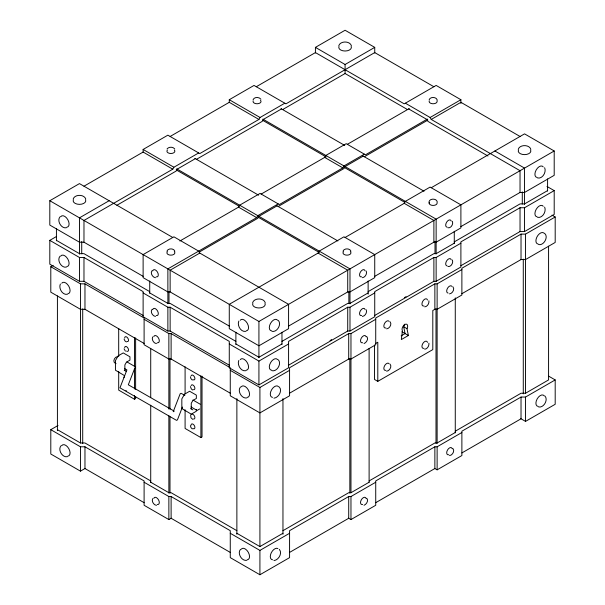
<?xml version="1.0" encoding="UTF-8"?>
<svg xmlns="http://www.w3.org/2000/svg" width="605" height="605" viewBox="0 0 605 605"><rect width="100%" height="100%" fill="white"/><g stroke="black" fill="none" stroke-linecap="round" stroke-linejoin="round"><path stroke-width="0.91" d="M123.995 377.55L124.244 376.597M73.16 199.098C74.642 194.107 84.292 194.107 85.774 199.098M166.897 251.226C167.835 248.065 173.945 248.065 174.883 251.226M253.049 99.825C254.017 96.785 259.212 96.815 260.899 99.228M252.625 302.704C254.1 297.721 263.757 297.721 265.232 302.704M338.777 45.746C340.252 40.754 349.909 40.754 351.392 45.746M342.974 251.226C343.912 248.065 350.023 248.065 350.96 251.226M429.134 99.825C430.208 96.104 438.315 96.891 437.113 101.459A3.993 2.307 0 0 1 432.598 103.742A3.993 2.307 0 0 1 429.27 100.861M518.235 149.352C519.718 144.368 529.375 144.368 530.85 149.352M135.27 366.857L128.313 384.78L173.885 410.946M182.423 407.052L177.454 419.855L176.562 420.369L119.964 387.828L126.914 369.912L124.592 368.574M60.356 284.025C58.375 288.245 62.444 295.376 67.367 294.287M152.626 336.947C151.462 339.571 153.625 343.315 156.483 343.617M152.626 498.679C151.462 501.311 153.625 505.054 156.483 505.356M190.643 414.932L190.946 417.76L192.783 419.386M238.824 321.081C236.85 325.301 240.919 332.432 245.842 331.343M238.824 360.451C236.85 364.671 240.919 371.795 245.842 370.714M401.16 335.843L405.078 333.582L403.671 326.738L403.996 326.057A3.993 2.307 -60 0 0 404.374 324.212M406.976 328.651L407.301 327.971A3.993 2.307 -60 0 0 404.858 324.492A3.993 2.307 -60 0 0 402.416 330.791L401.334 339.564L408.39 335.488L406.976 328.651L403.671 326.738M143.12 276.341L83.974 242.197L83.974 220.454L172.773 169.181L173.9 167.23L198.659 152.936M143.12 152.226L143.12 149.458L167.872 135.165L199.786 153.587L258.925 119.442L260.059 117.491L284.811 103.198M179.874 241.009L238.529 207.144L239.656 205.193L260.059 193.418L279.329 204.543L342.831 167.88L343.958 165.929L364.354 154.154M167.872 303.702L167.872 268.892L256.671 217.618L257.798 215.667L278.202 203.893M261.186 194.069L324.688 157.406L325.815 155.455L346.211 143.68L365.48 154.804L427.395 119.056M229.272 326.08L170.134 291.935L167.872 291.935L143.12 277.642L143.12 254.599L173.9 236.82L198.659 251.113L199.786 253.071L288.585 304.338L288.585 328.681L258.925 345.803L229.272 328.681L229.272 304.338L318.071 253.071L319.198 251.113L343.958 236.82L374.737 254.599L374.737 277.642L349.985 291.935L347.724 291.935L288.585 326.08M345.084 237.47L404.223 203.325L405.35 201.374L430.11 187.081L460.897 204.853L460.897 227.904L436.137 242.197L433.883 242.197L374.737 276.341M167.033 148.974C168.727 146.644 173.045 146.644 174.747 148.974M199.688 408.957L197.23 410.371M60.076 216.809C56.492 220.591 61.317 228.947 66.384 227.737M60.076 256.18C56.492 259.953 61.317 268.317 66.384 267.107M152.089 270.624C149.934 272.984 152.558 277.468 155.493 277.718M152.089 309.344C149.934 311.696 152.558 316.181 155.493 316.438M61.06 445.756C57.483 449.53 62.307 457.894 67.367 456.677M240.525 386.981C236.941 390.754 241.773 399.118 246.832 397.901M240.525 549.37C236.941 553.144 241.773 561.508 246.832 560.29M83.974 242.197L79.467 242.197L49.807 225.075L49.807 200.724L79.467 183.602L172.773 237.47M315.424 52.99L315.424 47.371L345.084 30.25L374.737 47.371L374.737 52.99M229.272 102.479L229.272 99.719L254.032 85.426L285.938 103.848L374.737 52.582L433.883 86.727M83.974 186.204L143.12 152.059L172.773 169.181M170.134 136.465L229.272 102.321L258.925 119.442M256.286 86.727L315.424 52.582L404.223 103.848L436.137 85.426L460.897 99.719L460.897 103.402M109.127 200.724L79.467 217.845L79.467 254.108M315.424 47.371L345.084 64.493L374.737 47.371M143.12 315.447L83.974 281.302L79.467 281.302L49.807 264.181L49.807 240.359L56.22 236.653M195.355 158.669L177.212 169.143L176.085 171.094L116.878 205.276M281.507 108.923L263.364 119.404L262.237 121.355L196.481 159.319M282.633 109.581L345.084 73.523L407.528 109.581M144.103 343.443L84.965 309.299L80.457 309.299L50.797 292.177L50.797 266.729L53.202 265.338M347.338 144.33L409.252 108.582M277.067 205.844L258.925 216.318L257.798 218.276L199.143 252.141M363.227 156.105L345.084 166.579L343.958 168.53L278.202 206.494M405.35 103.198L430.11 117.491L460.897 99.719M364.354 156.755L427.894 120.07M199.786 253.071L170.134 270.193L170.134 291.935M430.11 117.491L431.236 119.442L460.897 102.321L520.035 136.465M431.236 187.732L524.543 133.864L554.203 150.985L554.203 175.329L524.543 192.458L520.035 192.458L460.897 226.595M85.267 468.361L80.457 471.136L50.797 454.015L50.797 429.671L58.012 425.504M49.807 200.724L258.925 321.459L554.203 150.985M118.693 371.432L118.693 390.119L134.499 399.247L135.626 398.597L135.626 396.729M281.968 341.364L347.724 303.4L349.985 303.4L368.127 292.926M368.127 291.625L433.883 253.661L436.137 253.661L454.279 243.187M454.279 241.879L520.035 203.915L524.543 203.915L547.586 190.613M281.968 343.965L258.925 357.268L235.889 343.965M374.737 292.926L349.985 307.219L347.724 307.219L288.585 341.364L288.585 367.787L258.925 384.909L229.272 367.787L229.272 341.364L170.134 307.219L167.872 307.219L143.12 292.926M460.897 243.187L436.137 257.48L433.883 257.48L374.737 291.625L374.737 316.748L349.985 331.041L347.724 331.041L288.585 365.186M460.897 265.708L520.035 231.564L524.543 231.564L554.203 214.435L554.203 190.613L524.543 207.742L520.035 207.742L460.897 241.879L460.897 267.009L436.137 281.302L433.883 281.302L374.737 315.447M229.272 343.965L258.925 361.087L288.585 343.965M330.043 340.554L331.669 339.617M404.442 297.599L406.076 296.654M375.728 319.296L350.968 333.589L348.714 333.589L289.576 367.734L289.576 395.791L259.916 412.912L230.263 395.791L230.263 367.734M461.88 269.558L437.128 283.851L434.866 283.851L375.728 317.996L375.728 344.752L350.968 359.045L348.714 359.045L289.576 393.189M461.88 293.705L521.026 259.56L525.533 259.56L555.193 242.439L555.193 216.991L525.533 234.112L521.026 234.112L461.88 268.257L461.88 295.006L437.128 309.299L434.866 309.299L432.802 310.494L432.802 349.599L377.8 381.354L374.487 379.448L374.487 344.994M230.263 370.336L259.916 387.465L289.576 370.336M185.092 409.767L185.092 428.453L200.898 437.581L202.025 436.931L202.025 376.181M375.728 343.443L377.8 342.248L377.8 381.354M50.797 429.671L80.457 446.792L84.965 446.792L144.103 480.937L144.103 505.281L168.863 519.574L171.298 518.175M282.959 530.676L348.714 492.712L350.968 492.712L369.111 482.238M369.111 480.937L434.866 442.973L437.128 442.973L455.27 432.499M455.27 431.199L521.026 393.235L525.533 393.235L548.576 379.925L548.576 246.19M236.873 533.277L259.916 546.58L282.959 533.277M375.728 482.238L350.968 496.531L348.714 496.531L289.576 530.676L289.576 557.629L259.916 574.75L230.263 557.629L230.263 530.676L171.117 496.531L168.863 496.531L144.103 482.238M461.88 432.499L437.128 446.792L434.866 446.792L375.728 480.937L375.728 505.281L350.968 519.574L348.541 518.175M520.723 418.622L525.533 421.398L555.193 404.276L555.193 379.925L525.533 397.054L521.026 397.054L461.88 431.199L461.88 455.542L437.128 469.835L434.692 468.436M230.263 533.277L259.916 550.406L289.576 533.277M289.576 552.418L348.714 518.273L348.714 496.531M375.728 502.679L434.866 468.535L434.866 446.792M461.88 452.941L521.026 418.796L521.026 397.054M364.029 343.557C366.524 342.642 368.823 338.762 366.759 336.531M364.029 505.288C366.524 504.381 368.823 500.501 366.759 498.263M174.104 411.211L173.212 411.733L180.161 393.817L181.061 393.295L184.873 395.367M362.365 277.718C365.223 277.415 367.386 273.672 366.214 271.04M449.507 293.879C452.442 293.629 455.066 289.145 452.911 286.785M424.763 306.864C427.485 306.584 429.3 303.377 428.9 300.814M362.365 316.438C365.223 316.128 367.386 312.392 366.214 309.76M386.663 328.863C389.597 328.606 392.221 324.129 390.066 321.769M117.483 356.595C114.254 356.799 111.955 362.72 116.069 363.65M424.763 349.229C427.485 348.949 429.3 345.742 428.9 343.171M386.663 371.228C389.597 370.971 392.221 366.486 390.066 364.134M273.929 398.188C278.572 397.787 282.709 390.701 279.313 386.981M449.507 455.618C452.442 455.368 455.066 450.884 452.911 448.524M273.929 560.578C278.572 560.177 282.709 553.091 279.313 549.37M49.807 240.359L79.467 257.48L83.974 257.48L143.12 291.625L143.12 316.748L167.872 331.041L170.134 331.041L229.272 365.186M50.797 266.729L80.457 283.851L84.965 283.851L144.103 317.996L144.103 344.752L168.863 359.045L171.117 359.045L230.263 393.189M144.103 319.296L168.863 333.589L171.117 333.589L229.446 367.265M57.414 429.671L80.457 442.973L84.965 442.973L150.721 480.937M537.633 177.999C542.556 179.08 546.625 171.949 544.644 167.729M537.633 217.361C542.556 218.443 546.625 211.319 544.644 207.099M538.616 244.549C544.129 246.008 549.612 235.337 543.517 232.812A6.307 3.638 -60 0 0 536.824 237.183A6.307 3.638 -60 0 0 538.132 244.019M447.927 227.798C451.05 228.478 453.621 223.971 452.374 221.301M447.927 266.51C451.05 267.198 453.621 262.683 452.374 260.014M538.616 406.938C543.683 408.156 548.508 399.792 544.923 396.018M272.016 331.343C277.075 332.561 281.9 324.197 278.323 320.423M272.016 370.714C277.075 371.931 281.9 363.567 278.323 359.793M126.385 341.946L124.94 340.895L124.055 339.05M192.783 390.059L191.339 389L190.393 386.557M125.893 390.618L126.385 390.83M494.882 150.985L524.543 168.107L524.543 204.369M431.236 119.442L520.035 170.708L520.035 192.458M546.988 186.453L554.203 190.613M408.655 108.923L426.797 119.404L427.924 121.355L487.94 155.999M551.987 215.138L555.193 216.991M281 108.635L344.752 145.442M362.735 155.825L424.037 191.218M229.272 99.719L260.059 117.491M262.857 119.109L343.958 165.929M344.593 166.299L436.137 219.146L436.137 253.956M262.373 120.13L326.193 156.975M344.192 167.366L404.737 202.32M324.688 157.406L342.831 167.88M404.223 203.325L433.883 220.454L433.883 242.197M194.848 158.374L258.6 195.181M276.583 205.564L337.885 240.956M548.78 376.227L555.193 379.925M143.12 149.458L173.9 167.23M176.705 168.848L257.798 215.667M258.441 216.038L349.985 268.892L349.985 303.846M176.221 169.869L239.225 206.245M258.04 217.112L319.402 252.535M238.529 207.144L256.671 217.618M318.071 253.071L347.724 270.193L347.724 291.935M401.947 331.767L408.39 335.488M149.73 291.625L83.974 253.661L79.467 253.661L56.424 240.359M235.889 341.364L170.134 303.4L167.872 303.4L149.73 292.926M126.967 361.926L135.119 366.638M192.934 400.018L200.195 404.208M191.036 406.938L196.723 410.22M124.259 370.26L126.49 371.553M190.651 408.594L192.889 409.887M124.116 375.41L115.442 370.192L115.442 360.565L118.157 355.853L123.239 352.919L129.946 356.791L129.946 360.134L126.49 362.13L124.864 364.951L124.864 370.608M236.873 530.676L171.117 492.712L168.863 492.712L150.721 482.238M144.103 502.679L84.965 468.535L84.965 446.792M230.263 552.418L171.117 518.273L171.117 496.531M192.292 380.069L190.946 378.654L190.393 376.779M192.292 428.953L190.946 427.531L190.393 425.663M125.401 351.15L124.055 348.828M547.586 178.914L547.586 191.067M525.533 234.112L525.533 393.258M525.533 397.054L525.533 421.398M524.543 207.742L524.543 231.564M523.28 259.137L523.28 393.84M522.289 191.845L522.289 203.998M521.026 234.112L521.026 259.56M520.035 207.742L520.035 231.564M455.27 297.872L455.27 432.847M454.279 231.254L454.279 243.482M437.128 283.851L437.128 443.321M437.128 446.792L437.128 469.835M436.137 257.48L436.137 281.302M436.001 308.58L436.001 443.291M435.01 241.304L435.01 253.457M434.866 283.851L434.866 309.299M433.883 257.48L433.883 281.302M429.134 203.114C427.758 197.827 438.489 197.827 437.113 203.114A3.993 2.307 0 0 1 432.598 205.398A3.993 2.307 0 0 1 429.27 202.516M369.111 348.495L369.111 482.261M368.127 280.992L368.127 294.166M350.968 333.589L350.968 492.735M350.968 496.531L350.968 519.574M349.985 307.219L349.985 331.041M349.841 358.319L349.841 493.03M348.858 291.981L348.858 303.196M348.714 333.589L348.714 359.045M347.724 307.219L347.724 331.041M345.084 64.493L345.084 73.523M282.959 398.597L282.959 534.245M281.968 332.258L281.968 344.419M259.916 387.465L259.916 546.61M259.916 550.406L259.916 574.75M258.925 321.459L258.925 357.721M258.925 361.087L258.925 384.909M236.873 398.597L236.873 534.245M235.889 332.258L235.889 344.419M200.898 375.902L200.898 437.581M196.345 409.562L196.345 411.234L191.263 414.168L181.833 408.526L181.833 398.899L184.555 394.188L189.637 391.253L196.345 395.125L196.345 398.468L192.889 400.465L191.263 403.285L191.263 408.942M185.092 366.774L185.092 393.878M171.117 333.589L171.117 359.045M170.134 307.219L170.134 331.041M169.99 358.319L169.99 409.192M169.99 416.724L169.99 493.03M168.999 291.981L168.999 303.196M168.863 333.589L168.863 409.056M168.863 415.665L168.863 493.06M168.863 496.531L168.863 519.574M167.872 307.219L167.872 331.041M150.721 348.556L150.721 397.636M150.721 405.191L150.721 482.586M149.73 280.992L149.73 293.228M135.626 337.847L135.626 389.249M134.499 337.567L134.499 366.539M134.499 368.407L134.499 388.962M134.499 395.504L134.499 399.247M118.693 328.439L118.693 356.481M84.965 283.851L84.965 309.299M83.974 257.48L83.974 281.302M82.711 308.875L82.711 443.578M81.72 241.584L81.72 253.745M80.457 283.851L80.457 442.996M80.457 446.792L80.457 471.136M79.467 257.48L79.467 281.302M57.414 295.928L57.414 430.639M56.424 228.652L56.424 240.805M153.761 498.49A3.993 2.307 60 0 1 158.48 499.753A3.993 2.307 60 0 1 157.217 504.479M241.229 549.211A6.307 3.638 60 0 1 248.239 552.191A6.307 3.638 60 0 1 247.316 559.761M272.515 559.761A6.307 3.638 -60 0 1 271.206 552.925A6.307 3.638 -60 0 1 277.899 548.553M61.763 445.598A6.307 3.638 60 0 1 68.781 448.585A6.307 3.638 60 0 1 67.858 456.147M538.132 406.409A6.307 3.638 -60 0 1 537.21 398.846A6.307 3.638 -60 0 1 544.22 395.859M362.622 504.479A3.993 2.307 -60 0 1 361.351 499.753A3.993 2.307 -60 0 1 366.078 498.49M448.774 454.741A3.993 2.307 -60 0 1 447.511 450.014A3.993 2.307 -60 0 1 452.23 448.751M191.157 385.619A2.685 1.55 60 0 1 194.334 386.474A2.685 1.55 60 0 1 193.487 389.65M191.346 414.531A2.685 1.55 60 0 1 194.5 416.111A2.685 1.55 60 0 1 193.487 418.978M191.157 375.841A2.685 1.55 60 0 1 193.32 375.501A2.685 1.55 60 0 1 194.886 378.753A2.685 1.55 60 0 1 192.995 379.668M191.089 425.255A2.685 1.55 60 0 1 192.995 424.158A2.685 1.55 60 0 1 194.893 427.448A2.685 1.55 60 0 1 192.995 428.544M124.69 347.815A2.685 1.55 60 0 1 126.596 346.718A2.685 1.55 60 0 1 128.494 350.008A2.685 1.55 60 0 1 126.596 351.104M124.69 338.036A2.685 1.55 60 0 1 126.43 336.856A2.685 1.55 60 0 1 128.464 339.836A2.685 1.55 60 0 1 127.088 341.538M61.763 283.208A6.307 3.638 60 0 1 68.781 286.195A6.307 3.638 60 0 1 67.858 293.758M241.229 386.822A6.307 3.638 60 0 1 248.239 389.802A6.307 3.638 60 0 1 247.316 397.372M272.515 397.372A6.307 3.638 -60 0 1 271.592 389.802A6.307 3.638 -60 0 1 278.61 386.822M362.622 342.74A3.993 2.307 -60 0 1 361.351 338.013A3.993 2.307 -60 0 1 366.078 336.751M448.093 293.07A3.993 2.307 -60 0 1 447.511 288.275A3.993 2.307 -60 0 1 451.95 286.392M157.897 342.808A3.993 2.307 60 0 1 157.217 342.74M153.761 336.751A3.993 2.307 60 0 1 157.897 337.159A3.993 2.307 60 0 1 158.48 342.627M385.929 370.343A3.993 2.307 -60 0 1 384.425 366.085A3.993 2.307 -60 0 1 389.106 363.734M424.029 348.344A3.993 2.307 -60 0 1 422.766 343.625A3.993 2.307 -60 0 1 427.485 342.362M385.929 327.978A3.993 2.307 -60 0 1 384.425 323.72A3.993 2.307 -60 0 1 389.106 321.368M424.029 305.979A3.993 2.307 -60 0 1 422.766 301.26A3.993 2.307 -60 0 1 427.485 299.997M271.532 370.184A6.307 3.638 -60 0 1 270.601 362.622A6.307 3.638 -60 0 1 277.619 359.635M537.142 216.832A6.307 3.638 -60 0 1 536.219 209.27A6.307 3.638 -60 0 1 543.237 206.282M60.78 256.021A6.307 3.638 60 0 1 67.79 259.008A6.307 3.638 60 0 1 66.868 266.571M240.238 359.635A6.307 3.638 60 0 1 247.256 362.622A6.307 3.638 60 0 1 246.326 370.184M152.77 309.563A3.993 2.307 60 0 1 157.489 310.834A3.993 2.307 60 0 1 156.226 315.553M447.103 265.882A3.993 2.307 -60 0 1 446.8 260.649A3.993 2.307 -60 0 1 451.239 259.825M361.631 315.553A3.993 2.307 -60 0 1 360.368 310.834A3.993 2.307 -60 0 1 365.087 309.563M152.77 270.851A3.993 2.307 60 0 1 157.489 272.114A3.993 2.307 60 0 1 156.226 276.833M240.238 320.264A6.307 3.638 60 0 1 247.256 323.251A6.307 3.638 60 0 1 246.326 330.814M271.532 330.814A6.307 3.638 -60 0 1 270.601 323.251A6.307 3.638 -60 0 1 277.619 320.264M60.78 216.658A6.307 3.638 60 0 1 67.79 219.638A6.307 3.638 60 0 1 66.868 227.208M537.142 177.469A6.307 3.638 -60 0 1 536.219 169.899A6.307 3.638 -60 0 1 543.237 166.912M174.346 251.703A3.993 2.307 0 0 1 170.89 255.159A3.993 2.307 0 0 1 167.434 251.703M350.424 251.703A3.993 2.307 0 0 1 346.967 255.159A3.993 2.307 0 0 1 343.511 251.703M260.498 100.301A3.993 2.307 0 0 1 257.564 103.742A3.993 2.307 0 0 1 253.185 100.861M174.346 150.048A3.993 2.307 0 0 1 170.89 153.504A3.993 2.307 0 0 1 167.434 150.048M361.631 276.833A3.993 2.307 -60 0 1 360.368 272.114A3.993 2.307 -60 0 1 365.087 270.851M447.103 227.162A3.993 2.307 -60 0 1 446.8 221.929A3.993 2.307 -60 0 1 451.239 221.105M265.02 303.392A6.307 3.638 0 0 1 258.925 307.975A6.307 3.638 0 0 1 252.837 303.392M85.562 199.779A6.307 3.638 0 0 1 79.467 204.369A6.307 3.638 0 0 1 73.379 199.779M351.172 46.434A6.307 3.638 0 0 1 345.084 51.017A6.307 3.638 0 0 1 338.989 46.434M530.638 150.04A6.307 3.638 0 0 1 524.543 154.623A6.307 3.638 0 0 1 518.455 150.04"/></g></svg>
